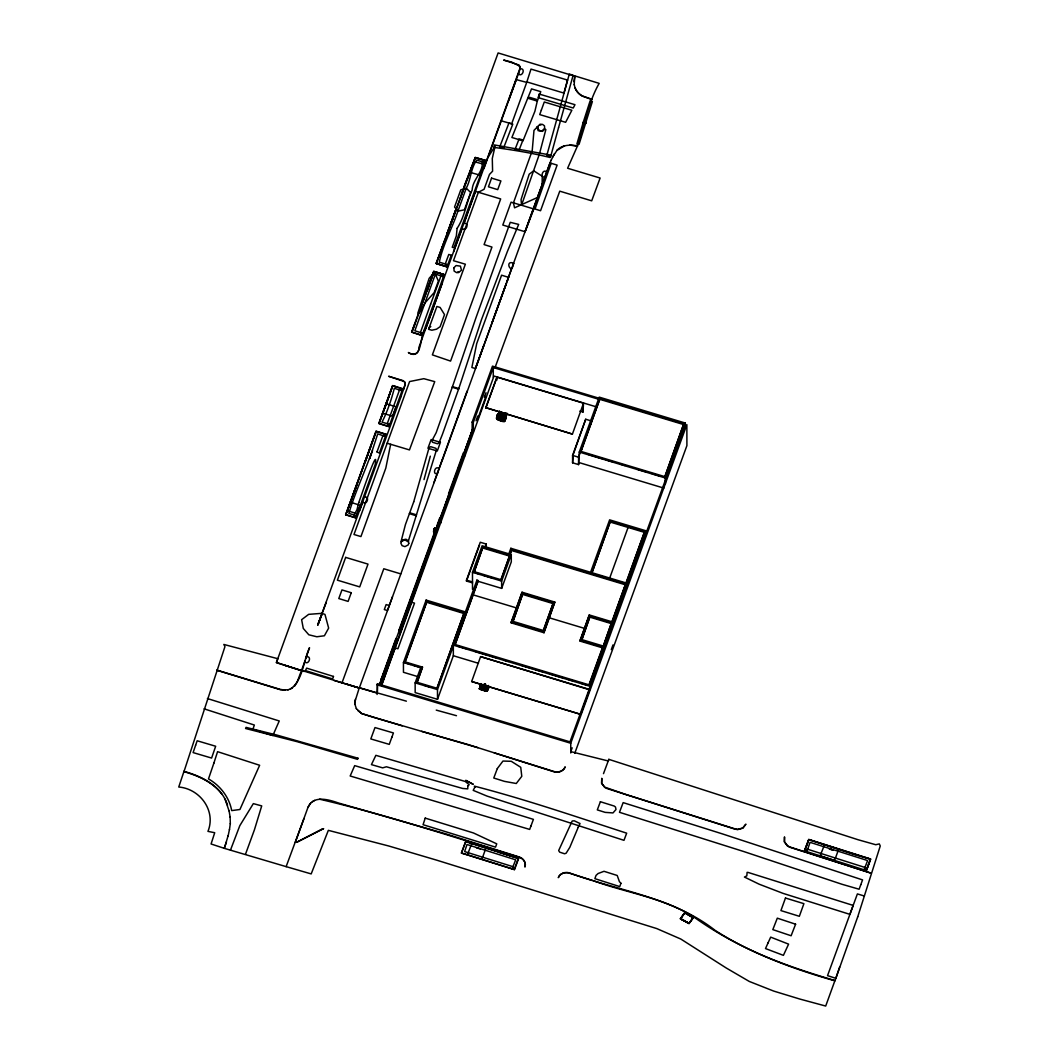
<?xml version="1.0" encoding="UTF-8"?>
<svg xmlns="http://www.w3.org/2000/svg" width="1059" height="1059" viewBox="0 0 1059 1059"><rect width="100%" height="100%" fill="white"/><g stroke="black" fill="none" stroke-linecap="round" stroke-linejoin="round"><path stroke-width="1.5" d="M434.905 530.122C436.348 527.488 431.94 529.857 434.878 530.784M483.089 690.415L486.994 691.196L487.815 689.978L486.994 691.236L479.449 688.972L480.045 687.291L483.235 688.827L480.336 687L479.648 688.35L481.461 689.21L486.981 690.64L487.669 689.74L479.886 687.397L480.362 683.73M488.676 685.941C486.809 692.732 489.787 683.598 488.239 686.589M499.12 414.175L497.359 414.546L497.399 418.239L504.336 420.264L497.095 417.59L497.584 414.612L497.518 415.366M505.765 418.226L505.898 417.193L505.461 419.377L505.408 418.04M354.871 704.156L355.4 699.258M484.334 686.219L484.903 684.63L484.625 686.404M488.212 686.709L488.212 688.522M497.28 416.319L499.57 412.666L500.788 413.288L499.57 412.666M499.716 411.316L497.704 417.617C500.47 419.801 496.578 416.293 498.18 417.749M499.438 412.692L498.776 412.533L499.438 411.501L502.562 413.328L505.99 413.592L503.793 419.721C501.873 418.146 509.961 424.077 498.71 420.211C492.978 415.247 502.959 419.218 504.163 419.88C506.811 421.601 501.609 421.879 500.325 420.767M483.539 688.257L481.646 687.503L483.526 688.959L486.558 689.369L487.656 686.484C489.43 692.454 478.258 690.044 480.27 685.014M484.453 685.305L485.128 684.71L484.506 685.57M484.228 685.12C484.003 686.814 485.79 683.73 484.704 685.292M496.975 415.724L497.095 417.749L500.788 418.623M501.86 416.756C502.416 412.864 501.291 418.04 501.992 414.638C502.443 415.499 501.503 415.366 502.244 414.89M504.322 420.251L498.22 418.265L502.972 419.139L502.747 421.35L502.787 419.033L501.9 419.43L502.866 419.073L498.815 417.974M434.918 531.552C434.402 526.667 434.256 533.577 434.084 528.732M221.768 793.932C212.607 781.966 198.059 775.704 183.975 771.64L183.975 771.376C201.951 776.3 221.569 786.056 227.526 805.184M434.984 528.878C433.356 531.896 435.064 528.891 434.786 529.765C435.884 530.096 433.475 528.123 434.746 529.871M434.892 528.745L435.183 529.791L434.759 528.613M487.656 686.484L485.909 689.422L486.809 688.522L487.193 689.846L483.407 689.316L479.899 687.688L480.799 686.709L481.236 688.059L480.296 687.49L481.395 684.193M497.982 415.3C494.421 419.218 504.812 422.515 505.064 418.239L504.336 421.495L504.11 420.185M484.016 686.219L484.016 685.186L483.857 686.338M501.106 416.425C501.992 416.968 502.31 412.706 501.238 416.73L501.913 416.981L502.773 414.651L501.556 414.228L501.291 416.942L502.773 414.585M501.251 416.571L501.556 414.228L500.735 416.677M482.427 687.609L482.494 688.112M498.617 414.268L500.788 413.036M499.663 418.662L502.138 419.404L502.218 418.517M501.45 412.931C504.68 411.911 506.784 416.121 505.937 413.262L506.493 415.035L506.573 413.579M484.77 685.65C483.142 686.92 484.585 683.823 484.479 686.523M501.728 416.716L501.688 414.863M485.525 690.918L485.552 689.634L479.886 687.357L479.303 688.774L481.474 689.806L482.123 688.032M498.379 417.762C493.944 418.702 504.786 422.634 504.905 416.836C503.343 422.395 501.026 417.948 503.806 419.695M433.872 529.672C436.229 529.752 433.872 528.944 435.275 528.084M485.393 689.475L485.512 690.945M502.906 420.185L502.76 421.297M501.926 415.79L502.297 414.89L501.066 416.319M502.946 419.735C504.746 417.392 503.621 421.813 505.05 418.226C504.534 420.741 502.496 418.04 502.006 421.204L502.27 420.449C486.716 415.578 506.771 419.351 502.297 419.841M435.156 529.301L434.693 527.925M183.975 771.64L224.945 646.652L223.833 644.441L277.815 658.711L276.412 662.682L300.306 670.215L276.425 662.444L498.114 52.95L574.852 76.195L573.912 81.649M434.071 528.481L435.037 528.282M481.805 687.741L480.429 687.569L481.17 684.246M481.13 687.41L480.323 687.437M501.913 417.034L503.197 414.625L502.509 417.828M488.265 686.788L488.212 688.204M499.424 412.758L499.623 411.541M506.454 414.281L506.308 413.553L505.567 416.425L506.639 413.447M434.269 532.055C433.078 531.565 435.342 529.619 434.097 530.506M488.57 686.934L488.173 688.893M486.941 685.967L484.982 690.918C486.677 687.278 483.394 689.7 486.584 689.33M497.452 415.631L498.18 415.34M501.344 416.505L501.198 415.724L501.384 416.611M480.839 685.716L481.223 684.564L480.309 687.45C486.028 691.103 482.692 687.529 486.65 689.475M497.677 417.921L499.332 413.447L499.027 414.44M434.097 529.526L433.833 530.983M504.6 418.04L506.043 413.778L499.98 412.322M433.515 531.261L433.568 532.015M499.411 412.494L499.438 411.501L498.127 415.552M505.977 414.003C506.533 416.875 504.666 411.276 504.587 414.969M487.219 688.218L487.908 686.775M488.636 687.516C489.324 686.709 488.173 688.588 488.874 687.503M497.465 415.274L497.783 414.109L497.478 415.79M497.849 414.731L497.492 415.697L497.809 414.863M505.699 418.53L506.308 416.796L505.487 416.942M479.846 685.636L479.74 686.47L480.111 684.564M483.897 168.646L520.181 68.835L519.135 65.023L503.647 60.072L511.709 62.097L519.982 66.333M497.73 417.246C494.474 416.478 507.632 421.31 500.55 419.112C494.275 415.657 505.05 423.693 505.964 418.226M486.558 689.369L481.223 688.482L486.928 689.528L487.815 687.86C484.837 695.088 475.2 683.505 483.182 688.721M481.633 687.94C478.403 685.332 483.592 690.177 486.055 689.303L487.034 688.999L488.292 685.464M481.646 687.503C480.005 688.072 488.08 691.712 488.623 688.178M488.212 687.781L488.543 686.96L488.04 688.019M497.492 418.212L497.095 417.577L499.027 418.834L499.001 417.789M480.746 684.948L480.071 687.688L483.407 689.316M499.371 418.398C497.333 423.322 495.625 414.916 498.537 418.834C504.124 420.569 508.532 420.86 498.577 418.715L502.826 419.748L500.748 419.165M480.098 686.311L479.74 685.358L480.084 687.675L483.367 689.131M484.003 686.378L484.598 685.994M433.74 530.612L433.621 529.791L434.64 530.903M229.459 829.74L230.319 823.518M433.753 530.228L434.296 529.076M505.408 418.173L505.752 417.206M479.873 687.582L483.367 688.919M434.958 529.196L434.865 530.413M503.118 419.629L497.902 417.537M488.225 689.012L487.842 689.343M505.765 417.723L505.567 417.961M498.233 414.943L498.524 413.897M504.071 415.141L504.243 414.043M487.047 691.13L487.272 689.661M405.319 383.358L403.704 389.196M520.353 67.246L425.864 328.264M502.8 419.841L504.468 419.801M505.474 418.133L505.752 416.399M498.842 418.305L499.385 414.89M434.945 528.984L434.084 529.196L435.077 530.029M498.008 417.59L497.148 418.04L498.511 418.821M556.955 150.325C562.157 144.659 570.457 144.554 577.486 145.93L567.611 168.249L600.122 178.031L591.703 200.826L559.761 191.163L494.977 367.751M569.795 145.096L577.486 146.195C584.581 125.319 588.155 102.458 599.182 83.37L574.852 75.917L574.15 84.786M503.515 413.434L502.218 412.878L505.103 413.817M434.084 529.143L435.037 529.672M228.095 836.067L229.459 829.475M504.786 417.908L505.09 417.762M479.74 685.967L479.912 685.292M354.884 701.813L359.292 687.754L376.766 693.01M506.083 417.868L506.003 417.524M499.438 411.713L497.492 417.908L498.577 418.173M434.733 529.447L434.203 528.64L434.931 529.526M497.412 416.544L497.333 416.677M480.415 687.026L480.151 687.384M481.408 688.35C481.302 687.86 479.82 687.94 486.611 689.118L487.815 686.033M498.67 418.49L504.097 420.198M480.918 687.807L482.626 684.471M479.992 685.623L480.415 683.889M487.669 689.74L487.815 687.873L487.193 689.833M480.257 685.425L480.005 687.37M505.924 414.321L506.136 413.5M480.151 687.582L481.395 687.595M228.082 835.803L224.349 848.352L286.129 866.633L303.999 818.488M424.01 479.595L430.325 456.164M497.624 415.803L497.796 415.353M413.738 501.781L429.107 447.6L430.761 446.699L435.951 448.341L436.507 449.797L408.417 540.858L407.927 541.692L404.948 539.918L401.057 541.533L405.425 524.615L413.738 501.794M500.192 412.004C501.291 412.639 504.415 414.387 500.126 411.964C503.872 413.778 499.001 411.488 501.079 412.454M583.244 122.301L590.141 100.804L592.378 101.532L579.074 144.276L576.864 144.05L583.244 122.301L586.196 122.447L585.892 123.4L583.112 122.725M499.398 412.348L499.874 411.699M485.525 684.299L484.042 686.589L484.32 683.929M370.888 454.351C363.859 474.128 354.739 493.401 348.835 513.416L356.393 515.654L355.586 517.877L345.605 514.78L375.998 431.159L385.992 434.216L385.185 436.414L377.745 433.872L369.565 458.799L372.543 450.604M505.818 414.744L505.977 413.844L499.583 411.792L497.531 417.815L503.78 419.721L505.514 415.353M481.448 684.114L480.455 687.265L486.994 689.502L486.359 689.012M487.352 687.675L487.908 686.153M857.737 916.79L880.254 845.982L879.314 843.917L875.74 844.725L858.108 839.747L608.832 759.356L608.237 760.971L570.775 751.625L572.164 747.826M434.958 532.492L433.647 532.478L434.336 532.187M364.534 497.081L364.534 497.068C370.332 495.983 366.652 506.123 362.721 502.059L359.531 510.901M482.798 686.748L484.453 687.119L485.512 684.26L484.665 686.629L483.473 686.272L483.751 685.305L483.486 686.311M452.471 386.641L475.862 318.044L510.253 222.324L518.672 224.415L507.354 251.565L481.461 319.712L458.799 388.56L442.358 434.521L439.035 442.821L437.539 443.787L432.456 442.238L431.913 440.729L436.189 432.654L452.471 386.628L458.799 388.547M508.532 277.048L551.011 160.266M485.538 684.233L484.042 686.55M183.975 771.376L178.746 787.022C200.125 788.783 216.288 810.956 207.948 831.368L214.712 832.718L211.072 843.983L224.349 848.352M305.627 658.936L309.532 647.711C303.126 661.147 303.139 680.077 290.391 689.131M389.05 606.172L389.262 605.51L386.125 604.596L384.311 609.587L387.448 610.514L392.452 596.76M433.912 482.679L467.072 391.142M513.43 263.903L513.641 263.254C503.912 259.243 511.629 276.664 513.628 263.254M546.603 172.723L546.815 172.074C542.407 167.799 539.666 179.315 545.186 176.615M439.022 469.389L439.233 468.74C434.812 464.451 432.085 476.034 437.605 473.267M498.061 417.524L497.28 417.961M447.361 233.232L464.094 187.642M444.648 240.697L436.308 263.466L475.345 157.606L485.485 160.412L475.226 157.407L463.749 187.483M447.52 233.311L455.807 210.463M433.859 529.804L434.786 528.918M370.875 446.342L345.843 514.7L355.652 517.719M387.303 400.606L379.016 423.428L388.812 426.473M447.176 233.152L455.463 210.304M857.737 916.776L834.942 980.833C784.944 966.721 736.23 947.368 693.751 916.935C663.543 897.675 627.219 893.108 594.02 880.956M839.602 967.158L835.829 978.317L827.542 975.643L853.17 905.419L748.223 872.47L747.098 872.364L746.833 875.846L744.451 877.051L759.144 884.186L783.13 893.399L849.887 914.354L857.393 893.915L864.409 896.033M487.034 689.713L485.631 689.846L487.219 689.449M354.13 491.866L376.13 431.357L385.926 434.389M499.001 416.372L499.491 414.929M224.336 848.087L226.454 841.931M550.005 162.927L525.118 231.418M481.249 684.127L480.76 685.557L481.766 686.007M455.648 210.357L436.07 263.545L446.792 266.881L447.6 264.644L439.286 262.182C443.086 244.179 452.193 228.294 457.951 211.032L466.238 188.211C471.096 179.315 470.593 168.487 476.709 160.081L484.678 162.609L485.432 160.558M498.71 420.158L498.961 419.457L500.576 420.052M481.474 689.806L481.713 689.105L483.341 689.687M427.373 290.537L433.316 273.659L435.434 274.228L438.373 281.138L434.19 292.575L425.361 302.53L419.073 313.371L417.908 312.948L429.147 278.345L433.316 273.659M356.843 484.453L345.843 514.7M508.532 277.339L507.009 281.681L508.532 277.339L501.582 275.194L476.709 343.593L471.864 367.473L475.398 368.558L506.493 283.057L442.424 459.977M384.774 408.006L392.717 385.754L395.417 386.614M422.766 301.762L433.661 271.316L444.025 274.493L443.218 276.69L435.408 274.043L414.837 330.779L422.726 333.267L421.919 335.504L411.607 332.142L433.793 271.528L443.973 274.665L433.793 271.541L442.821 274.294M381.465 685.689L473.28 428.511M476.06 420.741L477.715 416.068M484.373 397.39L486.028 392.73M498.723 419.549L499.16 418.398M504.786 419.986C505.328 422.197 501.754 419.417 502.231 421.27L502.893 418.954M481.263 689.793L481.713 689.105M498.696 852.204L518.314 858.465L514.237 869.413L512.159 868.737L515.68 859.815L467.019 844.513L464.623 851.582L512.927 866.672L514.396 869.664L461.433 853.051L465.682 841.389L518.513 858.306L485.909 848.153L481.871 859.299M463.67 188.965L460.784 189.852L454.536 207.061L458.123 211.138L464.411 209.801L470.673 192.579L466.423 188.303L463.67 188.965L459.99 199.118M388.865 426.3L387.276 423.6L399.481 390.043L402.764 388.746L389.01 426.565L389.553 424.381L382.008 422.144C387.515 411.276 391.248 400.077 394.332 388.269L401.771 390.811L402.579 388.613L392.598 385.555L378.778 423.507L388.746 426.618M467.31 214.275L464.041 223.37C469.799 222.337 466.092 232.424 462.187 228.373L459.024 237.097M294.521 686.272L297.089 682.248L304.886 661.279M400.99 396.807L317.819 624.889L326.344 602.161M467.31 214.064L475.61 191.189M387.117 443.231L409.462 449.916L434.733 381.637L423.825 378.685L409.595 381.558L353.984 534.504L360.934 536.569L385.807 468.118L390.665 444.277M475.372 368.585L483.659 345.671M388.957 659.466L379.638 685.147L395.153 647.923M390.599 654.939L393.339 647.38L397.932 648.77L414.519 603.14L409.926 601.737L414.347 589.572M426.949 554.876L428.299 551.157M445.468 504.296L448.831 494.99M452.206 485.684L456.138 474.829M458.388 468.634L473.016 428.326M866.778 869.267L870.458 859.153L808.824 839.641L804.522 850.655L808.732 839.403L870.683 859.034L866.553 870.379L864.131 869.598L867.612 860.557L810.069 842.342L806.905 851.436L804.681 850.708M414.546 324.623L411.845 332.063L421.985 335.346L420.939 334.909M414.704 324.729L412.07 331.97M433.899 271.779L414.704 324.742M381.717 416.002L392.717 385.767L379.241 423.335M482.719 168.01L480.137 175.145L469.839 172.352L475.345 157.632M425.864 328.502C419.165 333.757 423.19 361.768 408.35 352.528C413.142 355.837 419.377 353.905 418.914 347.378L442.437 282.727M429.213 327.628L428.591 329.309L431.847 330.223L436.507 329.203L440.12 326.688L444.515 314.602L440.094 307.428L436.89 306.475L429.213 327.628L430.801 326.543M491.958 322.823L512.013 267.781M472.168 431.794L472.155 422.104L492.488 366.136L683.796 423.759L664.602 477.437L683.796 423.759M377.083 694.466L377.454 683.73L569.98 741.869L685.332 425.347M473.32 432.138L473.307 422.448L493.269 367.526L598.745 399.283M381.293 681.996L381.293 678.779L395.96 638.392L397.112 638.736L397.125 641.953M398.912 633.52L398.899 630.304L433.912 533.935L435.064 534.292L435.064 537.495M436.851 529.063L436.851 525.846L439.842 517.613L440.994 517.957L441.007 522.775M448.659 496.552L448.659 493.348L463.352 452.908L464.504 453.252L464.504 456.455M457.17 471.533L379.374 685.027L389.421 657.917M458.309 468.435L472.963 428.207M379.519 685.411L385.052 670.188M385.608 668.679L388.362 661.068M416.002 585.005L417.67 580.451M418.212 578.929L426.512 556.107M428.802 549.78L438.942 521.888M439.459 520.459L451.955 487.775M472.936 428.339L460.241 464.967M397.112 638.736L382.445 679.123L381.293 678.779M435.064 534.292L400.05 630.648L398.899 630.304M438.002 529.407L438.002 526.191L440.994 517.957M449.81 496.909L449.81 493.693L464.504 453.252M477.45 419.682L485.75 396.86L484.545 396.397M381.544 685.517L493.984 376.038L596.786 406.987M583.522 403.188L572.416 434.097L485.816 407.675L496.923 377.11L583.522 403.188L582.993 412.044L579.855 411.091M485.816 408.033L496.393 378.937M403.439 662.55L426.128 600.096L465.682 611.996L437.486 689.594L437.513 699.324L415.168 692.599L415.154 682.87L420.648 667.739L403.439 662.55L403.453 672.293L417.537 676.529M464.146 612.698L436.718 689.052L464.146 612.698L426.896 601.486L404.962 661.849L422.515 667.13L417.008 683.121M404.962 662.709L426.896 601.486M506.202 416.346L507.248 413.394M422.515 667.13L417.008 682.261L436.718 688.191M472.499 582.86L466.503 581.06L466.489 580.133L480.257 542.261L486.253 544.061L486.266 548.509M466.503 581.06L479.542 545.133M472.513 589.333L472.486 572.297L482.11 545.782L511.285 554.572L511.298 561.866L501.662 588.38L478.112 581.298L476.96 580.08L453.331 645.143L453.345 655.733L437.513 699.324M482.878 547.185L474.008 572.456L482.878 547.185L509.75 555.273L500.881 580.544M485.221 546.907L486.253 544.061M478.112 581.298L454.854 645.302L478.112 580.438M508.797 553.963L510.862 548.284L590.578 572.284L609.627 519.85L646.162 530.85L646.175 535.391M510.028 554.095L511.629 549.674L625.591 583.986L611.864 622.613M509.75 555.273L500.881 579.683L474.008 571.595M510.028 554.956L511.629 549.674M501.662 588.38L501.648 581.087L511.285 554.572M471.665 681.533L580.809 714.388L471.665 681.533L480.587 656.633L589.731 689.502L589.731 686.206L646.162 530.85M511.232 622.004L522.061 592.219L554.837 602.094L544.022 632.739L511.232 622.864L511.232 622.004L544.022 631.879L544.022 632.739M511.232 622.864L516.104 609.468M522.061 592.219L516.646 607.972L473.174 594.88M685.332 427.584L685.332 423.057L599.235 397.138L579.273 452.061L578.585 464.597L572.588 462.796L572.575 455.396L585.706 419.245L591.716 421.045L590.022 425.718M522.828 593.622L512.768 622.163L522.828 593.622L553.314 602.796L543.254 631.336M572.588 462.796L573.29 454.377L585.706 419.245M578.585 464.597L578.571 457.197L583.231 444.37M580.809 452.219L600.003 398.528L580.809 451.359L664.602 476.576M553.314 602.796L543.254 630.476L512.768 621.302M544.022 631.879L554.837 602.094M610.394 521.253L591.729 573.488L610.394 521.253L645.778 531.896M589.506 684.154L602.677 647.896L580.094 641.105L580.094 640.245L589.281 614.948L611.864 621.752L625.591 583.986M580.094 641.105L589.281 614.948M590.048 616.351L581.629 640.404L590.048 616.351L611.48 622.798L603.061 646.85L611.48 622.798M628.093 527.435L609.428 578.81L593.212 573.925M580.094 640.245L602.677 647.036L588.95 684.816L454.854 644.441M626.518 582.278L644.627 531.552L625.962 582.927L591.729 572.628M665.383 484.029L665.37 477.98L685.332 423.057M581.365 712.522L589.175 691.037M570.761 752.949L570.748 743.259L686.867 424.646L686.907 445.627L574.746 753.359M611.295 649.591L612.989 644.931M453.57 251.817L459.024 236.885M245.489 854.256L254.412 829.846L261.719 805.899L253.339 803.622L239.811 825.663L230.478 850.112M866.381 870.326L870.458 859.153L852.932 854.07M592.458 880.466L569.16 873.093C565.069 871.901 559.893 873.41 558.292 877.673C559.867 873.397 564.99 871.61 569.16 872.815C618.271 890.831 672.862 897.185 715.116 930.371C751.784 954.133 793.35 968.164 834.942 980.555L825.702 1006.05L799.902 999.074L773.745 991.092L749.295 981.455L726.236 967.992L680.831 939.055L656.699 928.558L436.467 860.093L388.64 845.969L328.343 830.349L311.187 873.913L286.129 866.633M431.092 278.941L432.694 274.585M508.757 100.155L516.289 79.637L526.72 82.377L511.669 123.824L501.251 120.819M400.99 396.569L405.107 384.907L404.948 382.14M499.782 417.762L500.92 418.252M500.272 416.809L501.291 414.043C504.547 414.731 500.907 418.292 500.047 417.1M500.708 417.18L501.767 414.307M502.138 419.404L501.688 418.53M483.46 686.828L484.519 683.955M461.42 194.075L463.22 189.204M463.935 187.562L466.887 179.567M342.031 682.751L383.795 568.762L400.739 573.885M295.329 842.289L308.063 807.117L310.565 803.251M434.746 529.09L434.084 528.851M502.773 419.179L504.177 416.319M501.701 417.471L503.197 414.625M485.048 689.488C488.437 688.641 480.151 688.668 485.326 689.052M603.498 773.652L608.832 759.356M805.211 849.808L808.824 839.615L852.932 854.057M442.424 459.712L359.292 688.019L300.306 669.99M357.002 484.545L348.715 507.34M467.019 179.765L472.605 164.847M322.24 613.307L317.832 624.876L322.24 613.307L308.672 614.352L301.63 619.687L303.284 628.437L308.818 634.791L316.84 636.763L324.398 635.771L328.647 628.093L324.954 614.379L322.24 613.571M381.875 416.094L382.961 413.235L392.545 416.2L395.96 406.802L386.336 403.823M838.569 849.543L834.545 860.451L824.14 857.181L820.116 855.844L824.418 845.029M471.679 843.652L467.429 854.812L461.433 853.051L465.788 841.614L485.909 848.153M348.543 507.248L351.641 499.266M365.13 461.618L368.228 453.636M365.289 461.711L376.223 431.635M469.839 172.352L474.008 161.643L484.069 164.291M498.154 414.797L499.438 411.501M498.246 414.135L499.451 412.044M485.34 689.171L485.684 689.396M487.762 687.053L486.796 689.502M518.579 73.309L518.367 73.826C522.299 77.889 525.979 67.763 520.181 68.835M504.508 418.318L504.931 418.226M487.259 687.953L487.55 687.265M304.886 661.306L304.674 661.835C308.619 665.82 312.286 655.733 306.488 656.805M480.852 683.757L480.905 684.445L480.905 683.598M551.011 160.531L554.439 153.74M484.929 685.067L485.088 684.617M505.169 416.624L505.54 415.816M479.436 688.76L480.177 687.794L479.475 688.747M487.087 689.396L487.815 687.887M505.95 417.18L506.056 416.412M504.971 416.889L504.706 417.921L503.713 417.789M308.063 807.395C313.014 794.779 329.097 799.704 338.43 802.987L445.799 833.87L519.426 857.049C523.477 858.346 526.482 862.86 524.907 867.056C526.508 862.913 523.398 858.558 519.426 857.313L496.168 850.112M484.691 688.853L485.538 688.813M488.04 157.222L495.056 146.314L492.289 158.479L492.594 171.201L489.496 174.391L484.082 189.283L478.364 192.261L453.49 260.713L465.364 264.207L432.376 354.871L450.578 361.093L491.958 247.065L484.082 244.576L500.669 198.946L475.61 191.441M552.427 157.261L557.021 150.325L564.606 145.771M497.452 418.186C494.99 419.443 499.477 418.12 497.651 418.358M693.208 917.597L688.932 923.316L680.553 918.749L684.816 912.805L693.221 917.61L684.816 912.805L680.553 918.749L688.972 923.422L693.208 917.597L684.816 912.805M434.428 529.421L434.031 529.606M499.332 413.447L498.008 415.909L498.392 417.405M504.031 419.311L497.704 417.577L500.655 418.861M503.859 420.238L502.972 420.119L503.846 420.198M434.15 531.062L435.196 531.221M487.352 690.494L485.194 690.309M502.707 413.407L500.933 412.414M501.37 416.068L501.238 416.73M312.418 801.742L314.642 800.405M292.628 687.754L287.995 689.925M480.429 688.032L481.263 688.429M498.948 419.47L497.081 418.848M503.343 417.471L504.587 417.55M486.094 687.119L487.352 687.198M504.15 413.314L502.297 412.904M486.875 689.833C487.166 692.692 487.511 688.535 485.591 689.594M484.453 687.119L485.393 687.317M457.607 272.044L458.666 271.845M506.083 413.659L499.557 411.699L505.315 413.923L499.517 411.805L500.126 412.441M505.143 413.95L506.03 413.817M539.918 125.055L540.977 124.909M287.995 689.846L280.317 689.7L216.91 670.254M483.407 688.469L480.945 687.357M481.13 688.429L479.899 687.688M319.593 799.201C378.513 812.928 436.692 831.686 494.606 849.636M285.414 690.177L280.317 689.422L216.923 670.148M502.919 419.999L504.283 420.052M680.54 918.762L688.932 923.289M503.581 413.248L502.218 412.878M486.465 687.437L487.471 687.569M406.391 701.164L360.457 688.098M502.443 420.661L504.216 420.979M500.576 419.563L502.76 419.973M501.556 414.294L502.178 414.44M505.646 414.744L504.402 413.791M347.471 510.756L357.108 513.708L360.153 505.289L350.648 502.297M497.677 418.384L498.471 418.782L497.664 418.331M421.601 731.332L467.76 744.451L554.281 771.879C558.517 773.136 563.6 771.084 565.215 766.848C563.56 771.071 558.45 772.845 554.294 771.601L494.235 752.856M482.48 687.569L483.672 687.9M436.242 710.112L456.482 715.699M475.451 157.857L484.294 160.425M498.286 415.657L499.371 416.28M481.038 685.305L482.136 685.914M347.405 684.352L359.292 688.019L333.903 680.408M402.208 725.839L361.701 713.634L356.353 708.603M452.259 387.263L458.587 389.196M477.927 747.707L373.43 717.3L361.701 713.514L357.796 710.523M207.405 698.543L279.245 720.967L272.865 735.489L252.889 729.307L254.345 725.031L204.056 708.828M301.484 670.625L304.237 671.446M617.331 403.717L622.07 405.147M648.942 413.235L653.681 414.665M600.003 399.389L683.796 424.606M485.816 407.675L572.416 434.097M500.973 414.651L503.369 415.366M588.711 454.589L602.942 458.878M606.105 459.831L614.008 462.214M620.336 464.12L625.075 465.536M637.73 469.349L645.633 471.732M651.96 473.638L659.863 476.007M579.273 452.061L665.37 477.98M472.155 422.104L473.307 422.448M572.575 455.396L578.571 457.197M579.299 462.651L663.821 488.093M610.394 522.113L644.64 532.412M448.659 493.348L449.81 493.693M436.851 525.846L438.002 526.191M615.438 580.623L622.957 582.887M511.629 550.534L625.591 584.846M482.878 548.046L509.75 556.134M475.597 572.932L480.336 574.362M483.5 575.315L491.402 577.698M472.486 572.297L501.648 581.087M522.061 593.08L551.726 602.015M522.828 594.47L553.314 603.656M595.304 617.622L602.836 619.886M605.841 620.799L610.355 622.149M466.489 580.133L472.499 581.934M590.048 617.198L611.48 623.658M549.436 617.847L584.687 628.45M581.616 639.543L603.061 645.99M583.152 640.867L587.745 642.244M593.874 644.084L598.467 645.474M518.87 624.003L523.437 625.379M529.54 627.206L537.151 629.509M426.896 602.346L464.146 613.558M458.017 646.255L465.907 648.624M475.372 651.47L486.412 654.793M489.562 655.746L497.452 658.129M503.766 660.022L508.492 661.451M521.121 665.251L532.161 668.573M535.311 669.526L543.201 671.896M549.515 673.802L563.719 678.064M566.869 679.018L574.759 681.4M581.073 683.293L585.799 684.723M453.331 645.143L589.731 686.206M589.731 689.819L480.587 656.633M453.345 655.733L478.43 663.291M406.431 663.146L410.813 664.47M413.738 665.356L421.045 667.554M424.593 685.398L429.147 686.775M415.154 682.87L437.486 689.594M377.07 684.776L570.748 743.259M401.387 388.627L392.717 385.754M445.813 266.286L436.308 263.439L446.858 266.722M591.769 99.215L582.384 95.959A16.904 15.382 -0.1 0 1 575.13 87.818M591.769 99.493L582.265 96.091A16.878 15.355 -0.1 0 1 575.011 87.937L574.269 84.654M467.429 854.812L514.568 869.518L518.738 858.187L498.802 851.833M300.306 670.201L285.043 665.396M476.418 847.769L480.217 848.947M499.663 418.517L500.788 418.901M482.414 688.085L483.539 688.469L481.646 687.715M480.548 687.185L480.879 687.728M498.511 418.398C504.561 421.019 496.168 417.1 498.127 418.133M498.418 418.623L500.603 419.47M497.929 418.12L500.523 419.086M479.846 688.482L481.474 689.184M404.088 381.452L388.613 376.276L402.897 380.552L404.948 382.445M680.712 918.775L684.935 921.118M688.8 915.254L693.049 917.676M499.583 412.189L501.013 413.063M433.886 530.824L433.872 530.36M356.353 708.683L354.871 704.076M225.037 799.095L229.048 810.89M497.968 417.127L498.815 414.546M229.048 810.625L230.134 817.124M230.134 816.86L230.319 823.783M602.677 647.036L602.677 647.896M582.993 405.001L582.993 412.044M510.862 548.284L510.875 551.302M496.923 377.11L496.923 380.075M493.269 367.526L493.282 377.216M476.96 580.08L476.96 583.112M426.128 600.096L426.128 603.339M377.454 683.73L377.467 691.792M542.234 176.218L542.129 186.106L537.548 197.451L514.568 207.816L513.443 202.865L532.214 150.682L533.988 130.389L540.011 124.207L542.579 124.419L544.485 125.836L544.697 129.172L542.499 131.369L538.157 130.667L537.138 126.564L537.959 126.802L538.065 129.317L540.447 130.945L542.221 130.734L544.022 128.973L545.848 129.582L539.415 154.071L521.505 205.247L511.087 202.176L502.8 225.051L525.118 231.736L533.842 208.98L521.518 205.234L521.068 199.542L529.182 174.192L533.723 170.817L542.234 176.218M871.041 873.159L789.895 847.266L787.539 846.062L784.428 841.879L784.507 836.901L784.428 841.759L787.539 845.797L789.868 846.988L871.041 873.159M457.117 228.347L456.336 235.932L452.233 247.29L453.993 247.74L485.671 160.544L482.401 161.842C483.036 172.749 472.592 179.514 472.142 190.064C466.212 202.494 464.835 216.83 457.117 228.347M474.789 787.34L473.201 790.358L487.047 796.103L623.976 840.33L626.676 833.168C576.175 816.78 525.741 799.413 474.353 786.135L474.789 787.34M408.761 543.373L408.178 544.948L404.935 546.629L402.076 545.65L400.805 543.055L402.248 540.011L405.941 539.216L408.417 540.858L408.761 543.373M453.887 267.781L454.099 271.064L456.575 272.626L458.573 272.587L461.446 270.191L460.427 266.14L456.085 265.544L453.887 267.781M601.764 778.444L601.631 783.342L604.755 787.419L607.111 788.584L735.052 829.157L737.686 829.607L742.783 828.138L745.907 824.154L742.783 828.019L737.686 829.356L735.092 828.906L626.187 794.607L604.755 787.155L601.631 783.223L601.764 778.444M550.746 155.091L550.203 157.526C531.552 152.88 512.913 149.954 493.825 147.373L494.381 144.937L550.746 155.091M537.31 101.029L534.888 111.314L523 140.807L511.881 137.498L531.512 88.89L540.752 91.656L537.323 101.095L528.084 98.315L529.659 97.375L536.489 99.4L537.31 101.029M358.789 502.522L356.962 509.776L354.103 514.873L355.837 517.838L375.151 464.689C379.029 442.768 361.079 496.367 358.789 502.522M558.556 127.662L550.693 156.454L546.854 155.263L569.305 74.077L573.144 75.215L558.556 127.662M567.492 80.074L563.957 93.099L526.852 81.914L530.996 69.1L567.492 80.074M467.774 785.937L467.774 788.876L462.651 788.465L386.416 766.782L382.656 767.854L371.444 764.624L375.866 755.332L465.245 781.463L469.19 784.719L467.774 785.937M376.991 451.902L379.36 453.093L386.178 434.349L382.895 435.646L376.991 451.902M213.865 763.155L208.491 778.908C220.232 785.646 229.234 797.162 231.696 810.598L239.93 809.5L259.64 765.273L217.572 751.678L213.865 763.155M416.452 514.806L416.161 515.773L409.423 513.655L409.74 512.808L416.452 514.82M539.256 94.079L538.131 97.613L573.237 108.018L574.971 104.695L539.256 94.079M425.228 818.117L423.071 824.696L495.533 847.134L496.737 843.838L473.439 832.956L425.228 818.117M195.624 745.245L193.109 752.592L211.601 758.059L215.665 746.251L197.173 740.77L195.624 745.245M551.17 163.298L535.02 209.02L540.553 210.728L557.127 165.111L551.17 163.298M430.616 304.211L420.436 332.486L422.17 335.451L444.211 274.638L440.941 275.922L430.616 304.211M357.982 758.218L357.571 759.356L297.407 741.75L245.582 728.499L246.045 727.374L276.518 734.972L357.982 758.218M620.931 883.272L619.74 886.595L594.867 878.666L596.045 875.396L598.11 873.516L604.014 871.305L617.212 875.475L619.422 881.657L620.931 883.272M345.671 557.391L337.384 580.173L359.716 586.898L368.002 564.116L345.671 557.391M491.561 178.124L488.437 186.794L497.717 189.64L500.907 180.957L491.561 178.124M440.412 442.318L437.288 451.002L427.942 448.248L431.132 439.551L440.412 442.318M451.253 255.259L447.044 266.828L445.309 263.876L447.269 258.515L448.778 254.451L451.253 255.259M351.257 592.722L348.107 601.406L338.787 598.56L341.964 589.916L351.257 592.722M541.334 110.149L539.719 114.597L565.625 122.301L571.86 110.268L544.286 101.982L541.334 110.149M785.474 898.032L780.92 910.594L799.346 916.287L803.9 903.671L785.474 898.032M333.479 676.436L332.579 678.925L305.455 670.612L306.633 668.136L333.479 676.436M393.339 647.38L390.572 654.978L393.339 647.38M391.856 737.249L389.262 744.371L370.809 738.93L374.992 727.559L393.432 732.96L391.856 737.249M860.768 884.728L859.114 889.229L842.051 884.291L743.815 851.555L619.475 812.306L623.155 802.616L722.648 833.976L862.569 879.91L860.768 884.728M530.916 826.073L529.672 829.422L350.172 775.995L354.686 765.631L459.672 796.461L533.405 819.375L530.916 826.073M497.306 768.609L493.772 778.021L504.521 781.383L516.276 783.501L521.783 776.313L520.737 767.312L511.285 761.302L502.959 761.05L497.306 768.609M600.387 801.729L597.302 809.897L605.166 812.372L612.989 812.928L616.007 809.5L615.464 806.984L614.22 806.058L600.387 801.729M508.942 123.003L499.702 146.949L503.713 147.664L512.781 124.168L508.942 123.003M515.455 148.339L514.992 149.544L519.003 150.259L522.961 140.013L519.109 138.875L515.455 148.339M795.6 924.203L791.113 935.759L772.818 929.617L777.306 918.166L795.6 924.203M505.011 417.418L504.084 419.748L505.011 417.431M578.24 827.251L569.808 847.346L566.128 853.223L564.54 853.766L559.682 852.151L558.662 850.562L572.191 821.003L574.296 820.818L580.041 823.531L578.24 827.251M768.066 942.867L765.511 948.573L783.408 955.35L788.598 944.138L770.687 937.136L768.066 942.867M684.763 912.593L680.302 918.802L689.025 923.607L693.46 917.544L684.763 912.593M321.34 829.462L296.494 842.382L323.657 828.641L321.34 829.462M807.686 849.265L804.549 850.867L866.381 870.538L864.899 867.427L807.686 849.265M486.187 689.753L486.187 689.753M832.943 850.059L829.157 848.868L832.943 850.046M472.354 783.832L465.669 780.351L473.241 784.295L472.354 783.832"/></g></svg>
